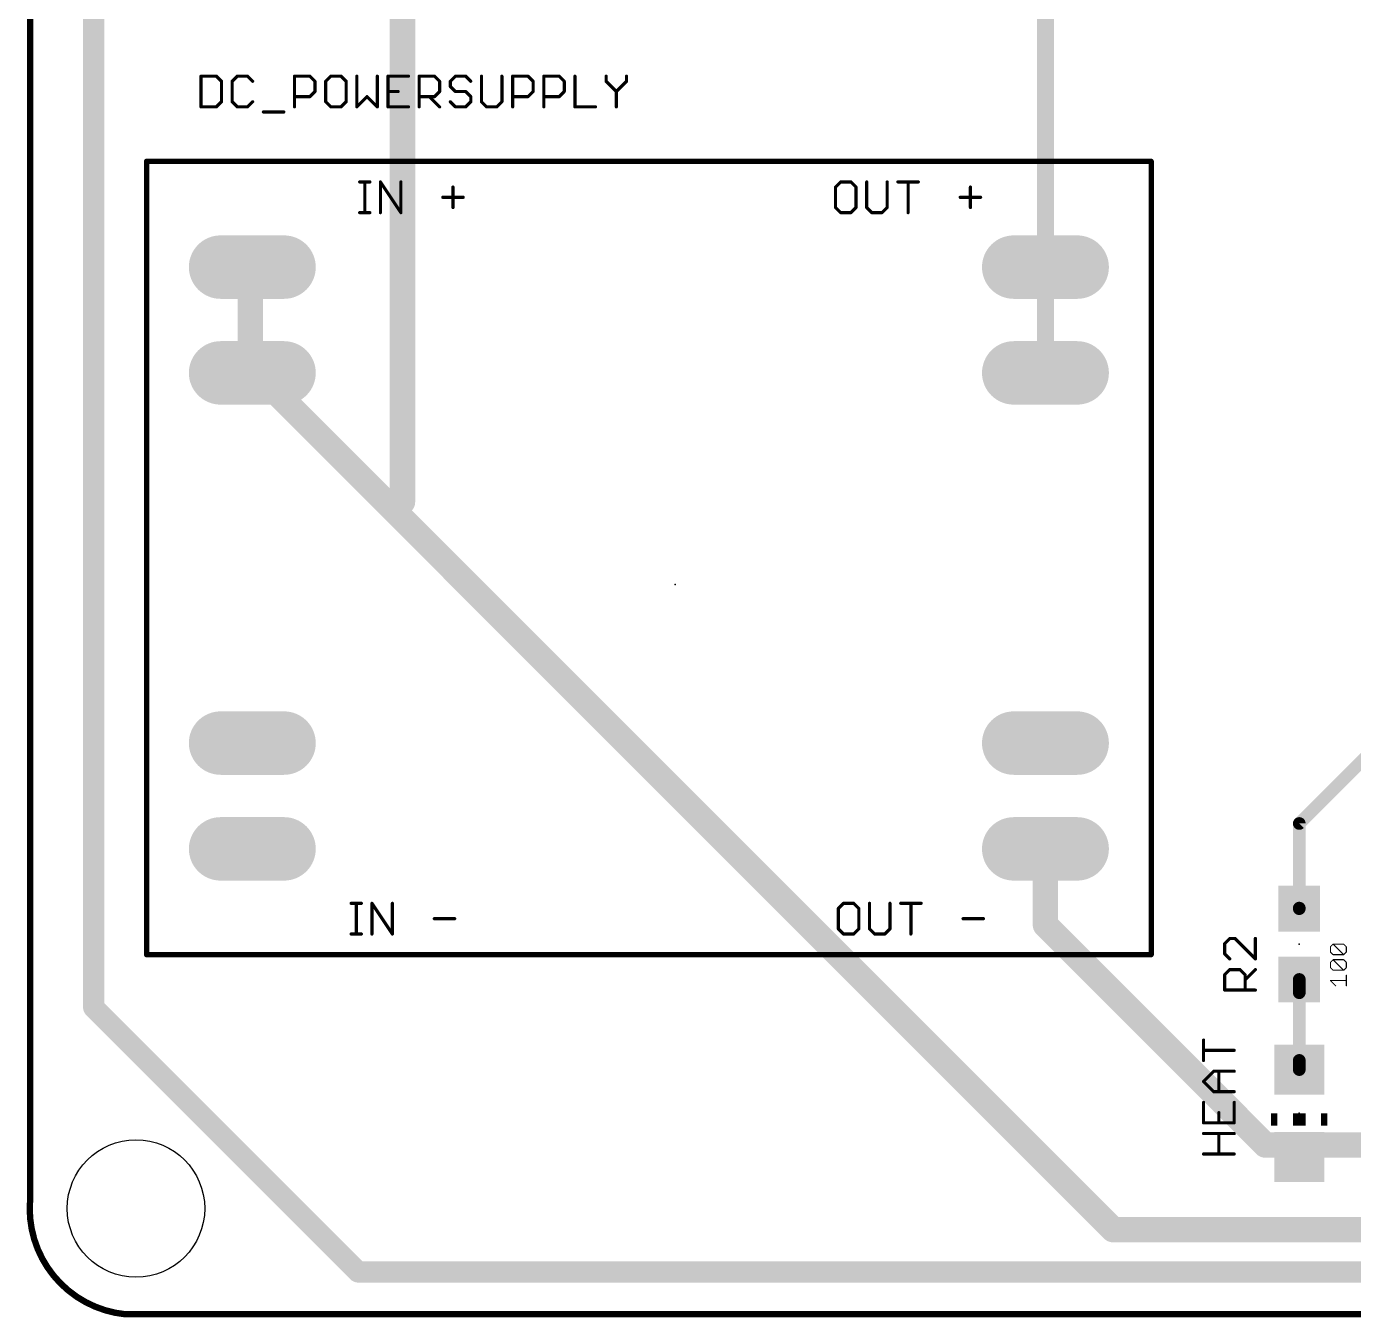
# Model space of a CAD drawing. Extents: x -0.1 to 89, y -0.1 to 64.8.
# Drawn here: x -0.09 to 31.78, y -0.08 to 30.92 of the extents above; entities that cross this region are included whole.
import ezdxf

# ---------------------------------------------------------------- set-up
doc = ezdxf.new("R2010")
doc.units = 0
for name, color, linetype in [('1', 22, 'CONTINUOUS'), ('16', 175, 'CONTINUOUS'), ('17', 82, 'CONTINUOUS'), ('20', 7, 'CONTINUOUS'), ('21', 253, 'CONTINUOUS'), ('23', 7, 'CONTINUOUS'), ('25', 253, 'CONTINUOUS'), ('27', 253, 'CONTINUOUS')]:
    doc.layers.add(name, color=color, linetype=linetype)

# ---------------------------------------------------------------- blocks, each defined once
blk = doc.blocks.new('LONGP100')
at = {"const_width": 1}
blk.add_lwpolyline([(-0.5, 0), (0.5, 0)], dxfattribs=at)
at = {"const_width": 0.5}
for points in [[(-0.5, 0.25, 1), (-0.5, -0.25)], [(0.5, -0.25, 1), (0.5, 0.25)]]:
    blk.add_lwpolyline(points, format="xyb", dxfattribs=at)
blk = doc.blocks.new('RECT')
blk.add_solid([(-0.5, -0.5), (0.5, -0.5), (-0.5, 0.5), (0.5, 0.5)])

msp = doc.modelspace()

# ---------------------------------------------------------------- linework, layer by layer
at = {"layer": '1'}
for points, const_width in [([(24.384, 44.704), (24.384, 25.1968)], 0.4064), ([(8.9408, 19.5072), (8.9408, 33.3248)], 0.6096), ([(5.2832, 24.7904), (5.334, 25.146)], 0.6096), ([(24.384, 25.1968), (24.384, 25.146)], 0.4064), ([(24.384, 24.7904), (24.384, 25.146)], 0.4064), ([(5.2832, 24.7904), (5.2832, 22.7584)], 0.6096), ([(24.384, 24.7904), (24.384, 22.7584)], 0.4064), ([(43.0784, 24.384), (30.48, 11.7856)], 0.3048), ([(5.2832, 22.7584), (5.334, 22.606)], 0.6096), ([(24.384, 22.7584), (24.384, 22.606)], 0.4064), ([(5.6896, 22.352), (5.334, 22.606)], 0.6096), ([(5.6896, 22.352), (8.7376, 19.304)], 0.6096), ([(8.9408, 19.5072), (8.7376, 19.304)], 0.6096), ([(8.7376, 19.304), (26.0096, 2.032)], 0.6096), ([(30.48, 11.7856), (30.48, 9.7536)], 0.3048), ([(24.384, 10.9728), (24.384, 11.176)], 0.6096), ([(24.384, 10.9728), (24.384, 9.3472)], 0.6096), ([(30.48, 9.7536), (30.48, 9.74)], 0.3048), ([(24.384, 9.3472), (29.6672, 4.064)], 0.6096), ([(30.48, 7.7216), (30.48, 8.04)], 0.3048), ([(30.48, 6.096), (30.48, 7.7216)], 0.3048), ([(30.48, 6.096), (30.48, 5.876)], 0.3048), ([(29.6672, 4.064), (30.48, 4.064)], 0.6096), ([(34.1376, 4.064), (30.48, 4.064)], 0.6096), ([(30.48, 4.064), (30.48, 3.776)], 0.6096), ([(30.48, 4.064), (30.48, 3.776)], 0.6096), ([(26.0096, 2.032), (63.8048, 2.032)], 0.6096)]:
    msp.add_lwpolyline(points, dxfattribs=dict(at, const_width=const_width))
for points, const_width in [([(5.4849, 25.1244, 1), (5.1831, 25.1676)], 0.3048), ([(24.4856, 25.1968, 1), (24.2824, 25.1968)], 0.2032), ([(24.4856, 25.146, 1), (24.2824, 25.146)], 0.2032), ([(24.2824, 25.1968, 1), (24.4856, 25.1968)], 0.2032), ([(24.2824, 25.146, 1), (24.4856, 25.146)], 0.2032), ([(5.4356, 24.7904, 1), (5.1308, 24.7904)], 0.3048), ([(5.1323, 24.812, 1), (5.4341, 24.7688)], 0.3048), ([(24.4856, 24.7904, 1), (24.2824, 24.7904)], 0.2032), ([(24.2824, 24.7904, 1), (24.4856, 24.7904)], 0.2032), ([(5.4278, 22.8066, 1), (5.1386, 22.7102)], 0.3048), ([(24.4856, 22.7584, 1), (24.2824, 22.7584)], 0.2032), ([(5.1308, 22.7584, 1), (5.4356, 22.7584)], 0.3048), ([(5.4226, 22.73, 1), (5.2454, 22.482)], 0.3048), ([(5.1894, 22.5578, 1), (5.4786, 22.6542)], 0.3048), ([(5.7974, 22.4598, 1), (5.5818, 22.2442)], 0.3048), ([(5.601, 22.228, 1), (5.7782, 22.476)], 0.3048), ([(24.2824, 22.7584, 1), (24.4856, 22.7584)], 0.2032), ([(24.2824, 22.606, 1), (24.4856, 22.606)], 0.2032), ([(9.0486, 19.3994, 1), (8.833, 19.615)], 0.3048), ([(8.8454, 19.4118, 1), (8.6298, 19.1962)], 0.3048), ([(8.6298, 19.4118, 1), (8.8454, 19.1962)], 0.3048), ([(8.6298, 19.1962, 1), (8.8454, 19.4118)], 0.3048), ([(8.7884, 19.5072, 1), (9.0932, 19.5072)], 0.3048), ([(30.5562, 11.7856, 1), (30.4038, 11.7856)], 0.1524), ([(30.4261, 11.8395, 1), (30.5339, 11.7317)], 0.1524), ([(24.5364, 11.176, 1), (24.2316, 11.176)], 0.3048), ([(24.5364, 10.9728, 1), (24.2316, 10.9728)], 0.3048), ([(24.2316, 10.9728, 1), (24.5364, 10.9728)], 0.3048), ([(30.5562, 9.7536, 1), (30.4038, 9.7536)], 0.1524), ([(24.4918, 9.455, 1), (24.2762, 9.2394)], 0.3048), ([(30.4038, 9.7536, 1), (30.5562, 9.7536)], 0.1524), ([(30.4038, 9.74, 1), (30.5562, 9.74)], 0.1524), ([(24.2316, 9.3472, 1), (24.5364, 9.3472)], 0.3048), ([(30.5562, 8.04, 1), (30.4038, 8.04)], 0.1524), ([(30.5562, 7.7216, 1), (30.4038, 7.7216)], 0.1524), ([(30.4038, 7.7216, 1), (30.5562, 7.7216)], 0.1524), ([(30.5562, 6.096, 1), (30.4038, 6.096)], 0.1524), ([(30.4038, 6.096, 1), (30.5562, 6.096)], 0.1524), ([(30.4038, 5.876, 1), (30.5562, 5.876)], 0.1524), ([(29.6672, 4.2164, 1), (29.6672, 3.9116)], 0.3048), ([(29.5594, 3.9562, 1), (29.775, 4.1718)], 0.3048), ([(30.48, 4.2164, 1), (30.48, 3.9116)], 0.3048), ([(30.6324, 4.064, 1), (30.3276, 4.064)], 0.3048), ([(30.6324, 4.064, 1), (30.3276, 4.064)], 0.3048), ([(30.48, 3.9116, 1), (30.48, 4.2164)], 0.3048), ([(30.3276, 3.776, 1), (30.6324, 3.776)], 0.3048), ([(30.3276, 3.776, 1), (30.6324, 3.776)], 0.3048), ([(26.0096, 2.1844, 1), (26.0096, 1.8796)], 0.3048), ([(25.9018, 1.9242, 1), (26.1174, 2.1398)], 0.3048)]:
    msp.add_lwpolyline(points, format="xyb", dxfattribs=dict(at, const_width=const_width))
at = {"layer": '16', "const_width": 0.508}
for points in [[(1.524, 7.366), (1.524, 57.912)], [(7.874, 1.016), (1.524, 7.366)], [(80.772, 1.016), (7.874, 1.016)]]:
    msp.add_lwpolyline(points, dxfattribs=at)
at = {"layer": '16', "const_width": 0.254}
for points in [[(1.6138, 7.4558, 1), (1.4342, 7.2762)], [(1.397, 7.366, 1), (1.651, 7.366)], [(7.874, 1.143, 1), (7.874, 0.889)], [(7.7842, 0.9262, 1), (7.9638, 1.1058)]]:
    msp.add_lwpolyline(points, format="xyb", dxfattribs=at)
at = {"layer": '20', "const_width": 0.1524}
for points in [[(0, 2.794), (0, 62.484)], [(86.106, 0), (2.286, 0)]]:
    msp.add_lwpolyline(points, dxfattribs=at)
at = {"layer": '20'}
for points, const_width in [([(0, 2.794, 0.4142), (2.286, 0)], 0.1524), ([(0.0379, 2.7902, 1), (-0.0379, 2.7978)], 0.0762), ([(-0.0381, 2.794, 1), (0.0381, 2.794)], 0.0762), ([(2.286, 0.0381, 1), (2.286, -0.0381)], 0.0762), ([(2.2822, -0.0379, 1), (2.2898, 0.0379)], 0.0762)]:
    msp.add_lwpolyline(points, format="xyb", dxfattribs=dict(at, const_width=const_width))
msp.add_circle((2.54, 2.54), 1.651, dxfattribs=at)
at = {"layer": '21'}
for points, const_width in [([(2.8258, 27.686, 1), (2.7622, 27.686)], 0.0635), ([(2.794, 27.7177, 1), (2.794, 27.6543)], 0.0635), ([(26.9558, 27.686, 1), (26.8923, 27.686)], 0.0635), ([(26.924, 27.6543, 1), (26.924, 27.7177)], 0.0635), ([(7.9121, 27.2104, 1), (7.9121, 27.1723)], 0.0381), ([(8.054, 27.1913, 1), (8.0159, 27.1913)], 0.0381), ([(8.1578, 27.1723, 1), (8.1578, 27.2104)], 0.0381), ([(8.4301, 27.1913, 1), (8.392, 27.1913)], 0.0381), ([(8.4269, 27.2019, 1), (8.3952, 27.1808)], 0.0381), ([(8.9216, 27.1913, 1), (8.8835, 27.1913)], 0.0381), ([(10.1727, 27.0685, 1), (10.1346, 27.0685)], 0.0381), ([(19.3286, 27.0819, 1), (19.3556, 27.055)], 0.0381), ([(19.3612, 27.0685, 1), (19.3231, 27.0685)], 0.0381), ([(19.465, 27.2104, 1), (19.465, 27.1723)], 0.0381), ([(19.4784, 27.1779, 1), (19.4515, 27.2048)], 0.0381), ([(19.7242, 27.2048, 1), (19.6972, 27.1779)], 0.0381), ([(19.7107, 27.1723, 1), (19.7107, 27.2104)], 0.0381), ([(19.8526, 27.0685, 1), (19.8145, 27.0685)], 0.0381), ([(19.8201, 27.055, 1), (19.8471, 27.0819)], 0.0381), ([(20.1096, 27.1913, 1), (20.0715, 27.1913)], 0.0381), ([(20.6011, 27.1913, 1), (20.563, 27.1913)], 0.0381), ([(20.8389, 27.2104, 1), (20.8389, 27.1723)], 0.0381), ([(21.1037, 27.1913, 1), (21.0656, 27.1913)], 0.0381), ([(21.3304, 27.1723, 1), (21.3304, 27.2104)], 0.0381), ([(22.6006, 27.0685, 1), (22.5625, 27.0685)], 0.0381), ([(9.9079, 26.8418, 1), (9.9079, 26.8037)], 0.0381), ([(10.3994, 26.8037, 1), (10.3994, 26.8418)], 0.0381), ([(22.3358, 26.8418, 1), (22.3358, 26.8037)], 0.0381), ([(22.8272, 26.8037, 1), (22.8272, 26.8418)], 0.0381), ([(7.9121, 26.4732, 1), (7.9121, 26.4351)], 0.0381), ([(8.0159, 26.4541, 1), (8.054, 26.4541)], 0.0381), ([(8.1578, 26.4351, 1), (8.1578, 26.4732)], 0.0381), ([(8.392, 26.4541, 1), (8.4301, 26.4541)], 0.0381), ([(8.8835, 26.4541, 1), (8.9216, 26.4541)], 0.0381), ([(8.8867, 26.4435, 1), (8.9184, 26.4647)], 0.0381), ([(10.1346, 26.577, 1), (10.1727, 26.577)], 0.0381), ([(19.3556, 26.5904, 1), (19.3286, 26.5635)], 0.0381), ([(19.3231, 26.577, 1), (19.3612, 26.577)], 0.0381), ([(19.465, 26.4732, 1), (19.465, 26.4351)], 0.0381), ([(19.4515, 26.4406, 1), (19.4784, 26.4676)], 0.0381), ([(19.6972, 26.4676, 1), (19.7242, 26.4406)], 0.0381), ([(19.7107, 26.4351, 1), (19.7107, 26.4732)], 0.0381), ([(19.8145, 26.577, 1), (19.8526, 26.577)], 0.0381), ([(19.8471, 26.5635, 1), (19.8201, 26.5904)], 0.0381), ([(20.104, 26.5904, 1), (20.077, 26.5635)], 0.0381), ([(20.0715, 26.577, 1), (20.1096, 26.577)], 0.0381), ([(20.2134, 26.4732, 1), (20.2134, 26.4351)], 0.0381), ([(20.1999, 26.4406, 1), (20.2269, 26.4676)], 0.0381), ([(20.4457, 26.4676, 1), (20.4726, 26.4406)], 0.0381), ([(20.4591, 26.4351, 1), (20.4591, 26.4732)], 0.0381), ([(20.563, 26.577, 1), (20.6011, 26.577)], 0.0381), ([(20.5955, 26.5635, 1), (20.5685, 26.5904)], 0.0381), ([(21.0656, 26.4541, 1), (21.1037, 26.4541)], 0.0381), ([(22.5625, 26.577, 1), (22.6006, 26.577)], 0.0381), ([(7.7079, 9.8876, 1), (7.7079, 9.8495)], 0.0381), ([(7.8498, 9.8685, 1), (7.8117, 9.8685)], 0.0381), ([(7.9537, 9.8495, 1), (7.9537, 9.8876)], 0.0381), ([(8.2259, 9.8685, 1), (8.1878, 9.8685)], 0.0381), ([(8.2227, 9.8791, 1), (8.191, 9.858)], 0.0381), ([(8.7174, 9.8685, 1), (8.6793, 9.8685)], 0.0381), ([(19.5329, 9.8876, 1), (19.5329, 9.8495)], 0.0381), ([(19.5464, 9.8551, 1), (19.5194, 9.882)], 0.0381), ([(19.7921, 9.882, 1), (19.7652, 9.8551)], 0.0381), ([(19.7786, 9.8495, 1), (19.7786, 9.8876)], 0.0381), ([(20.1775, 9.8685, 1), (20.1394, 9.8685)], 0.0381), ([(20.669, 9.8685, 1), (20.6309, 9.8685)], 0.0381), ([(20.9069, 9.8876, 1), (20.9069, 9.8495)], 0.0381), ([(21.1716, 9.8685, 1), (21.1335, 9.8685)], 0.0381), ([(21.3983, 9.8495, 1), (21.3983, 9.8876)], 0.0381), ([(19.4291, 9.7457, 1), (19.391, 9.7457)], 0.0381), ([(19.3966, 9.7591, 1), (19.4235, 9.7322)], 0.0381), ([(19.9206, 9.7457, 1), (19.8825, 9.7457)], 0.0381), ([(19.888, 9.7322, 1), (19.915, 9.7591)], 0.0381), ([(9.7037, 9.519, 1), (9.7037, 9.4809)], 0.0381), ([(10.1952, 9.4809, 1), (10.1952, 9.519)], 0.0381), ([(19.391, 9.2542, 1), (19.4291, 9.2542)], 0.0381), ([(19.4235, 9.2676, 1), (19.3966, 9.2407)], 0.0381), ([(19.8825, 9.2542, 1), (19.9206, 9.2542)], 0.0381), ([(19.915, 9.2407, 1), (19.888, 9.2676)], 0.0381), ([(20.1394, 9.2542, 1), (20.1775, 9.2542)], 0.0381), ([(20.1719, 9.2676, 1), (20.145, 9.2407)], 0.0381), ([(20.6309, 9.2542, 1), (20.669, 9.2542)], 0.0381), ([(20.6634, 9.2407, 1), (20.6365, 9.2676)], 0.0381), ([(22.4037, 9.519, 1), (22.4037, 9.4809)], 0.0381), ([(22.8952, 9.4809, 1), (22.8952, 9.519)], 0.0381), ([(7.7079, 9.1504, 1), (7.7079, 9.1123)], 0.0381), ([(7.8117, 9.1313, 1), (7.8498, 9.1313)], 0.0381), ([(7.9537, 9.1123, 1), (7.9537, 9.1504)], 0.0381), ([(8.1878, 9.1313, 1), (8.2259, 9.1313)], 0.0381), ([(8.6793, 9.1313, 1), (8.7174, 9.1313)], 0.0381), ([(8.6825, 9.1207, 1), (8.7142, 9.1419)], 0.0381), ([(19.5329, 9.1504, 1), (19.5329, 9.1123)], 0.0381), ([(19.5194, 9.1178, 1), (19.5464, 9.1448)], 0.0381), ([(19.7652, 9.1448, 1), (19.7921, 9.1178)], 0.0381), ([(19.7786, 9.1123, 1), (19.7786, 9.1504)], 0.0381), ([(20.2813, 9.1504, 1), (20.2813, 9.1123)], 0.0381), ([(20.2678, 9.1178, 1), (20.2948, 9.1448)], 0.0381), ([(20.5136, 9.1448, 1), (20.5405, 9.1178)], 0.0381), ([(20.5271, 9.1123, 1), (20.5271, 9.1504)], 0.0381), ([(21.1335, 9.1313, 1), (21.1716, 9.1313)], 0.0381), ([(2.7622, 8.636, 1), (2.8258, 8.636)], 0.0635), ([(2.794, 8.6678, 1), (2.794, 8.6043)], 0.0635), ([(26.8923, 8.636, 1), (26.9558, 8.636)], 0.0635), ([(26.924, 8.6043, 1), (26.924, 8.6678)], 0.0635)]:
    msp.add_lwpolyline(points, format="xyb", dxfattribs=dict(at, const_width=const_width))
for points, const_width in [([(2.794, 27.686), (26.924, 27.686)], 0.127), ([(2.794, 8.636), (2.794, 27.686)], 0.127), ([(26.924, 27.686), (26.924, 8.636)], 0.127), ([(7.9121, 27.1913), (8.1578, 27.1913)], 0.0762), ([(8.035, 26.4541), (8.035, 27.1913)], 0.0762), ([(8.411, 26.4541), (8.411, 27.1913)], 0.0762), ([(8.411, 27.1913), (8.9025, 26.4541)], 0.0762), ([(8.9025, 26.4541), (8.9025, 27.1913)], 0.0762), ([(10.1536, 27.0685), (10.1536, 26.577)], 0.0762), ([(19.465, 27.1913), (19.3421, 27.0685)], 0.0762), ([(19.3421, 27.0685), (19.3421, 26.577)], 0.0762), ([(19.7107, 27.1913), (19.465, 27.1913)], 0.0762), ([(19.8336, 27.0685), (19.7107, 27.1913)], 0.0762), ([(19.8336, 26.577), (19.8336, 27.0685)], 0.0762), ([(20.0905, 27.1913), (20.0905, 26.577)], 0.0762), ([(20.582, 26.577), (20.582, 27.1913)], 0.0762), ([(20.8389, 27.1913), (21.3304, 27.1913)], 0.0762), ([(21.0847, 26.4541), (21.0847, 27.1913)], 0.0762), ([(22.5815, 27.0685), (22.5815, 26.577)], 0.0762), ([(9.9079, 26.8227), (10.3994, 26.8227)], 0.0762), ([(22.3358, 26.8227), (22.8272, 26.8227)], 0.0762), ([(7.9121, 26.4541), (8.1578, 26.4541)], 0.0762), ([(19.3421, 26.577), (19.465, 26.4541)], 0.0762), ([(19.465, 26.4541), (19.7107, 26.4541)], 0.0762), ([(19.7107, 26.4541), (19.8336, 26.577)], 0.0762), ([(20.0905, 26.577), (20.2134, 26.4541)], 0.0762), ([(20.2134, 26.4541), (20.4591, 26.4541)], 0.0762), ([(20.4591, 26.4541), (20.582, 26.577)], 0.0762), ([(7.7079, 9.8685), (7.9537, 9.8685)], 0.0762), ([(7.8308, 9.1313), (7.8308, 9.8685)], 0.0762), ([(8.2069, 9.1313), (8.2069, 9.8685)], 0.0762), ([(8.2069, 9.8685), (8.6983, 9.1313)], 0.0762), ([(8.6983, 9.1313), (8.6983, 9.8685)], 0.0762), ([(19.5329, 9.8685), (19.41, 9.7457)], 0.0762), ([(19.7786, 9.8685), (19.5329, 9.8685)], 0.0762), ([(19.9015, 9.7457), (19.7786, 9.8685)], 0.0762), ([(20.1584, 9.8685), (20.1584, 9.2542)], 0.0762), ([(20.6499, 9.2542), (20.6499, 9.8685)], 0.0762), ([(20.9069, 9.8685), (21.3983, 9.8685)], 0.0762), ([(21.1526, 9.1313), (21.1526, 9.8685)], 0.0762), ([(19.41, 9.7457), (19.41, 9.2542)], 0.0762), ([(19.9015, 9.2542), (19.9015, 9.7457)], 0.0762), ([(9.7037, 9.4999), (10.1952, 9.4999)], 0.0762), ([(19.41, 9.2542), (19.5329, 9.1313)], 0.0762), ([(19.7786, 9.1313), (19.9015, 9.2542)], 0.0762), ([(20.1584, 9.2542), (20.2813, 9.1313)], 0.0762), ([(20.5271, 9.1313), (20.6499, 9.2542)], 0.0762), ([(22.4037, 9.4999), (22.8952, 9.4999)], 0.0762), ([(7.7079, 9.1313), (7.9537, 9.1313)], 0.0762), ([(19.5329, 9.1313), (19.7786, 9.1313)], 0.0762), ([(20.2813, 9.1313), (20.5271, 9.1313)], 0.0762), ([(26.924, 8.636), (2.794, 8.636)], 0.127)]:
    msp.add_lwpolyline(points, dxfattribs=dict(at, const_width=const_width))
at = {"layer": '23'}
for p in [(15.494, 17.526), (30.48, 8.89), (30.48, 4.826)]:
    msp.add_point(p, dxfattribs=at)
at = {"layer": '25', "const_width": 0.0762}
for points in [[(4.1021, 29.7313), (4.1021, 28.9941)], [(4.4707, 29.7313), (4.1021, 29.7313)], [(4.5936, 29.6085), (4.4707, 29.7313)], [(4.5936, 29.117), (4.5936, 29.6085)], [(4.9734, 29.7313), (4.8505, 29.6085)], [(4.8505, 29.6085), (4.8505, 29.117)], [(5.2191, 29.7313), (4.9734, 29.7313)], [(5.342, 29.6085), (5.2191, 29.7313)], [(6.3473, 28.9941), (6.3473, 29.7313)], [(6.3473, 29.7313), (6.716, 29.7313)], [(6.716, 29.7313), (6.8388, 29.6085)], [(6.8388, 29.6085), (6.8388, 29.3627)], [(7.2186, 29.7313), (7.0958, 29.6085)], [(7.0958, 29.6085), (7.0958, 29.117)], [(7.4644, 29.7313), (7.2186, 29.7313)], [(7.5872, 29.6085), (7.4644, 29.7313)], [(7.5872, 29.117), (7.5872, 29.6085)], [(7.8442, 29.7313), (7.8442, 28.9941)], [(8.3357, 28.9941), (8.3357, 29.7313)], [(9.0841, 29.7313), (8.5926, 29.7313)], [(8.5926, 29.7313), (8.5926, 28.9941)], [(9.341, 28.9941), (9.341, 29.7313)], [(9.341, 29.7313), (9.7096, 29.7313)], [(9.7096, 29.7313), (9.8325, 29.6085)], [(9.8325, 29.6085), (9.8325, 29.3627)], [(10.2123, 29.7313), (10.0894, 29.6085)], [(10.0894, 29.6085), (10.0894, 29.4856)], [(10.458, 29.7313), (10.2123, 29.7313)], [(10.5809, 29.6085), (10.458, 29.7313)], [(10.8378, 29.7313), (10.8378, 29.117)], [(11.3293, 29.117), (11.3293, 29.7313)], [(11.5863, 28.9941), (11.5863, 29.7313)], [(11.5863, 29.7313), (11.9549, 29.7313)], [(11.9549, 29.7313), (12.0777, 29.6085)], [(12.0777, 29.6085), (12.0777, 29.3627)], [(12.3347, 28.9941), (12.3347, 29.7313)], [(12.3347, 29.7313), (12.7033, 29.7313)], [(12.7033, 29.7313), (12.8262, 29.6085)], [(12.8262, 29.6085), (12.8262, 29.3627)], [(13.0831, 29.7313), (13.0831, 28.9941)], [(13.8315, 29.7313), (13.8315, 29.6085)], [(13.8315, 29.6085), (14.0772, 29.3627)], [(14.0772, 29.3627), (14.323, 29.6085)], [(14.323, 29.6085), (14.323, 29.7313)], [(6.8388, 29.3627), (6.716, 29.2398)], [(8.5926, 29.3627), (8.8383, 29.3627)], [(9.8325, 29.3627), (9.7096, 29.2398)], [(10.0894, 29.4856), (10.2123, 29.3627)], [(10.2123, 29.3627), (10.458, 29.3627)], [(10.458, 29.3627), (10.5809, 29.2398)], [(12.0777, 29.3627), (11.9549, 29.2398)], [(12.8262, 29.3627), (12.7033, 29.2398)], [(14.0772, 29.3627), (14.0772, 28.9941)], [(4.1021, 28.9941), (4.4707, 28.9941)], [(4.4707, 28.9941), (4.5936, 29.117)], [(4.8505, 29.117), (4.9734, 28.9941)], [(4.9734, 28.9941), (5.2191, 28.9941)], [(5.2191, 28.9941), (5.342, 29.117)], [(6.716, 29.2398), (6.3473, 29.2398)], [(7.0958, 29.117), (7.2186, 28.9941)], [(7.2186, 28.9941), (7.4644, 28.9941)], [(7.4644, 28.9941), (7.5872, 29.117)], [(7.8442, 28.9941), (8.0899, 29.2398)], [(8.0899, 29.2398), (8.3357, 28.9941)], [(8.5926, 28.9941), (9.0841, 28.9941)], [(9.7096, 29.2398), (9.341, 29.2398)], [(9.5868, 29.2398), (9.8325, 28.9941)], [(10.2123, 28.9941), (10.0894, 29.117)], [(10.458, 28.9941), (10.2123, 28.9941)], [(10.5809, 29.117), (10.458, 28.9941)], [(10.5809, 29.2398), (10.5809, 29.117)], [(10.8378, 29.117), (10.9607, 28.9941)], [(10.9607, 28.9941), (11.2065, 28.9941)], [(11.2065, 28.9941), (11.3293, 29.117)], [(11.9549, 29.2398), (11.5863, 29.2398)], [(12.7033, 29.2398), (12.3347, 29.2398)], [(13.0831, 28.9941), (13.5746, 28.9941)], [(5.5989, 28.8712), (6.0904, 28.8712)], [(28.8115, 9.025), (28.6887, 8.9021)], [(28.6887, 8.9021), (28.6887, 8.6564)], [(28.9344, 9.025), (28.8115, 9.025)], [(29.4259, 8.5335), (28.9344, 9.025)], [(29.4259, 9.025), (29.4259, 8.5335)], [(28.6887, 8.6564), (28.8115, 8.5335)], [(28.6887, 8.1537), (28.8115, 8.2766)], [(28.8115, 8.2766), (29.0573, 8.2766)], [(29.0573, 8.2766), (29.1802, 8.1537)], [(29.1802, 8.0308), (29.4259, 8.2766)], [(28.6887, 7.7851), (28.6887, 8.1537)], [(29.1802, 8.1537), (29.1802, 7.7851)], [(29.4259, 7.7851), (28.6887, 7.7851)], [(28.1807, 6.0933), (28.1807, 6.5848)], [(28.9179, 6.3391), (28.1807, 6.3391)], [(28.1807, 5.5907), (28.4264, 5.8364)], [(28.4264, 5.8364), (28.9179, 5.8364)], [(28.5493, 5.3449), (28.5493, 5.8364)], [(28.4264, 5.3449), (28.1807, 5.5907)], [(28.1807, 5.088), (28.1807, 4.5965)], [(28.9179, 5.3449), (28.4264, 5.3449)], [(28.9179, 4.5965), (28.9179, 5.088)], [(28.5493, 4.5965), (28.5493, 4.8423)], [(28.1807, 4.5965), (28.9179, 4.5965)], [(28.1807, 4.3396), (28.9179, 4.3396)], [(28.5493, 3.8481), (28.5493, 4.3396)], [(28.9179, 3.8481), (28.1807, 3.8481)]]:
    msp.add_lwpolyline(points, dxfattribs=at)
at = {"layer": '25', "const_width": 0.0381}
for points in [[(4.1212, 29.7313, 1), (4.0831, 29.7313)], [(4.1021, 29.7504, 1), (4.1021, 29.7123)], [(4.4842, 29.7448, 1), (4.4572, 29.7179)], [(4.4707, 29.7123, 1), (4.4707, 29.7504)], [(4.6126, 29.6085, 1), (4.5745, 29.6085)], [(4.5801, 29.595, 1), (4.6071, 29.6219)], [(4.837, 29.6219, 1), (4.864, 29.595)], [(4.8696, 29.6085, 1), (4.8315, 29.6085)], [(4.9734, 29.7504, 1), (4.9734, 29.7123)], [(4.9869, 29.7179, 1), (4.9599, 29.7448)], [(5.2326, 29.7448, 1), (5.2057, 29.7179)], [(5.2191, 29.7123, 1), (5.2191, 29.7504)], [(5.3285, 29.595, 1), (5.3555, 29.6219)], [(6.3664, 29.7313, 1), (6.3283, 29.7313)], [(6.3473, 29.7504, 1), (6.3473, 29.7123)], [(6.7294, 29.7448, 1), (6.7025, 29.7179)], [(6.716, 29.7123, 1), (6.716, 29.7504)], [(6.8579, 29.6085, 1), (6.8198, 29.6085)], [(6.8254, 29.595, 1), (6.8523, 29.6219)], [(7.1148, 29.6085, 1), (7.0767, 29.6085)], [(7.0823, 29.6219, 1), (7.1092, 29.595)], [(7.2186, 29.7504, 1), (7.2186, 29.7123)], [(7.2321, 29.7179, 1), (7.2052, 29.7448)], [(7.4778, 29.7448, 1), (7.4509, 29.7179)], [(7.4644, 29.7123, 1), (7.4644, 29.7504)], [(7.6063, 29.6085, 1), (7.5682, 29.6085)], [(7.5738, 29.595, 1), (7.6007, 29.6219)], [(7.8632, 29.7313, 1), (7.8251, 29.7313)], [(8.3547, 29.7313, 1), (8.3166, 29.7313)], [(8.6116, 29.7313, 1), (8.5735, 29.7313)], [(8.5926, 29.7504, 1), (8.5926, 29.7123)], [(9.0841, 29.7123, 1), (9.0841, 29.7504)], [(9.3601, 29.7313, 1), (9.322, 29.7313)], [(9.341, 29.7504, 1), (9.341, 29.7123)], [(9.7231, 29.7448, 1), (9.6962, 29.7179)], [(9.7096, 29.7123, 1), (9.7096, 29.7504)], [(9.8515, 29.6085, 1), (9.8134, 29.6085)], [(9.819, 29.595, 1), (9.846, 29.6219)], [(10.1085, 29.6085, 1), (10.0704, 29.6085)], [(10.076, 29.6219, 1), (10.1029, 29.595)], [(10.2123, 29.7504, 1), (10.2123, 29.7123)], [(10.2258, 29.7179, 1), (10.1988, 29.7448)], [(10.4715, 29.7448, 1), (10.4446, 29.7179)], [(10.458, 29.7123, 1), (10.458, 29.7504)], [(10.5674, 29.595, 1), (10.5944, 29.6219)], [(10.8569, 29.7313, 1), (10.8188, 29.7313)], [(11.3484, 29.7313, 1), (11.3103, 29.7313)], [(11.6053, 29.7313, 1), (11.5672, 29.7313)], [(11.5863, 29.7504, 1), (11.5863, 29.7123)], [(11.9683, 29.7448, 1), (11.9414, 29.7179)], [(11.9549, 29.7123, 1), (11.9549, 29.7504)], [(12.0968, 29.6085, 1), (12.0587, 29.6085)], [(12.0643, 29.595, 1), (12.0912, 29.6219)], [(12.3537, 29.7313, 1), (12.3156, 29.7313)], [(12.3347, 29.7504, 1), (12.3347, 29.7123)], [(12.7168, 29.7448, 1), (12.6898, 29.7179)], [(12.7033, 29.7123, 1), (12.7033, 29.7504)], [(12.8452, 29.6085, 1), (12.8071, 29.6085)], [(12.8127, 29.595, 1), (12.8396, 29.6219)], [(13.1021, 29.7313, 1), (13.064, 29.7313)], [(13.8506, 29.7313, 1), (13.8125, 29.7313)], [(13.845, 29.6219, 1), (13.818, 29.595)], [(14.342, 29.7313, 1), (14.3039, 29.7313)], [(14.3365, 29.595, 1), (14.3095, 29.6219)], [(6.8198, 29.3627, 1), (6.8579, 29.3627)], [(6.8523, 29.3492, 1), (6.8254, 29.3762)], [(8.5926, 29.3818, 1), (8.5926, 29.3437)], [(8.8383, 29.3437, 1), (8.8383, 29.3818)], [(9.8134, 29.3627, 1), (9.8515, 29.3627)], [(9.846, 29.3492, 1), (9.819, 29.3762)], [(10.1029, 29.4991, 1), (10.076, 29.4721)], [(10.0704, 29.4856, 1), (10.1085, 29.4856)], [(10.2123, 29.3818, 1), (10.2123, 29.3437)], [(10.1988, 29.3492, 1), (10.2258, 29.3762)], [(10.4715, 29.3762, 1), (10.4446, 29.3492)], [(10.458, 29.3437, 1), (10.458, 29.3818)], [(12.0587, 29.3627, 1), (12.0968, 29.3627)], [(12.0912, 29.3492, 1), (12.0643, 29.3762)], [(12.8071, 29.3627, 1), (12.8452, 29.3627)], [(12.8396, 29.3492, 1), (12.8127, 29.3762)], [(13.8125, 29.6085, 1), (13.8506, 29.6085)], [(14.0963, 29.3627, 1), (14.0582, 29.3627)], [(14.0638, 29.3762, 1), (14.0907, 29.3492)], [(14.0638, 29.3492, 1), (14.0907, 29.3762)], [(14.3039, 29.6085, 1), (14.342, 29.6085)], [(4.1021, 29.0132, 1), (4.1021, 28.9751)], [(4.0831, 28.9941, 1), (4.1212, 28.9941)], [(4.4572, 29.0076, 1), (4.4842, 28.9806)], [(4.4707, 28.9751, 1), (4.4707, 29.0132)], [(4.5745, 29.117, 1), (4.6126, 29.117)], [(4.6071, 29.1035, 1), (4.5801, 29.1304)], [(4.864, 29.1304, 1), (4.837, 29.1035)], [(4.8315, 29.117, 1), (4.8696, 29.117)], [(4.9734, 29.0132, 1), (4.9734, 28.9751)], [(4.9599, 28.9806, 1), (4.9869, 29.0076)], [(5.2057, 29.0076, 1), (5.2326, 28.9806)], [(5.2191, 28.9751, 1), (5.2191, 29.0132)], [(5.3555, 29.1035, 1), (5.3285, 29.1304)], [(6.3473, 29.2589, 1), (6.3473, 29.2208)], [(6.3283, 28.9941, 1), (6.3664, 28.9941)], [(6.7025, 29.2533, 1), (6.7294, 29.2264)], [(6.716, 29.2208, 1), (6.716, 29.2589)], [(7.0767, 29.117, 1), (7.1148, 29.117)], [(7.1092, 29.1304, 1), (7.0823, 29.1035)], [(7.2186, 29.0132, 1), (7.2186, 28.9751)], [(7.2052, 28.9806, 1), (7.2321, 29.0076)], [(7.4509, 29.0076, 1), (7.4778, 28.9806)], [(7.4644, 28.9751, 1), (7.4644, 29.0132)], [(7.5682, 29.117, 1), (7.6063, 29.117)], [(7.6007, 29.1035, 1), (7.5738, 29.1304)], [(7.8307, 29.0076, 1), (7.8576, 28.9806)], [(7.8251, 28.9941, 1), (7.8632, 28.9941)], [(8.1034, 29.2533, 1), (8.0764, 29.2264)], [(8.1034, 29.2264, 1), (8.0764, 29.2533)], [(8.3166, 28.9941, 1), (8.3547, 28.9941)], [(8.3222, 28.9806, 1), (8.3491, 29.0076)], [(8.5735, 28.9941, 1), (8.6116, 28.9941)], [(8.5926, 29.0132, 1), (8.5926, 28.9751)], [(9.0841, 28.9751, 1), (9.0841, 29.0132)], [(9.341, 29.2589, 1), (9.341, 29.2208)], [(9.322, 28.9941, 1), (9.3601, 28.9941)], [(9.6002, 29.2533, 1), (9.5733, 29.2264)], [(9.6962, 29.2533, 1), (9.7231, 29.2264)], [(9.7096, 29.2208, 1), (9.7096, 29.2589)], [(9.819, 28.9806, 1), (9.846, 29.0076)], [(10.1029, 29.1304, 1), (10.076, 29.1035)], [(10.2123, 29.0132, 1), (10.2123, 28.9751)], [(10.1988, 28.9806, 1), (10.2258, 29.0076)], [(10.4446, 29.0076, 1), (10.4715, 28.9806)], [(10.458, 28.9751, 1), (10.458, 29.0132)], [(10.6, 29.2398, 1), (10.5619, 29.2398)], [(10.5619, 29.117, 1), (10.6, 29.117)], [(10.5674, 29.2264, 1), (10.5944, 29.2533)], [(10.5944, 29.1035, 1), (10.5674, 29.1304)], [(10.8188, 29.117, 1), (10.8569, 29.117)], [(10.8513, 29.1304, 1), (10.8244, 29.1035)], [(10.9607, 29.0132, 1), (10.9607, 28.9751)], [(10.9472, 28.9806, 1), (10.9742, 29.0076)], [(11.193, 29.0076, 1), (11.2199, 28.9806)], [(11.2065, 28.9751, 1), (11.2065, 29.0132)], [(11.3103, 29.117, 1), (11.3484, 29.117)], [(11.3428, 29.1035, 1), (11.3159, 29.1304)], [(11.5672, 28.9941, 1), (11.6053, 28.9941)], [(11.5863, 29.2589, 1), (11.5863, 29.2208)], [(11.9414, 29.2533, 1), (11.9683, 29.2264)], [(11.9549, 29.2208, 1), (11.9549, 29.2589)], [(12.3156, 28.9941, 1), (12.3537, 28.9941)], [(12.3347, 29.2589, 1), (12.3347, 29.2208)], [(12.6898, 29.2533, 1), (12.7168, 29.2264)], [(12.7033, 29.2208, 1), (12.7033, 29.2589)], [(13.0831, 29.0132, 1), (13.0831, 28.9751)], [(13.064, 28.9941, 1), (13.1021, 28.9941)], [(13.5746, 28.9751, 1), (13.5746, 29.0132)], [(14.0582, 28.9941, 1), (14.0963, 28.9941)], [(5.5989, 28.8903, 1), (5.5989, 28.8522)], [(6.0904, 28.8522, 1), (6.0904, 28.8903)], [(28.7077, 8.9021, 1), (28.6696, 8.9021)], [(28.6752, 8.9156, 1), (28.7021, 8.8887)], [(28.8115, 9.0441, 1), (28.8115, 9.006)], [(28.825, 9.0115, 1), (28.7981, 9.0385)], [(28.9479, 9.0385, 1), (28.9209, 9.0115)], [(28.9344, 9.006, 1), (28.9344, 9.0441)], [(29.445, 9.025, 1), (29.4069, 9.025)], [(28.7021, 8.6699, 1), (28.6752, 8.6429)], [(28.6696, 8.6564, 1), (28.7077, 8.6564)], [(28.8115, 8.2956, 1), (28.8115, 8.2575)], [(28.7981, 8.52, 1), (28.825, 8.547)], [(28.825, 8.2631, 1), (28.7981, 8.2901)], [(29.0708, 8.2901, 1), (29.0438, 8.2631)], [(29.0573, 8.2575, 1), (29.0573, 8.2956)], [(29.4069, 8.5335, 1), (29.445, 8.5335)], [(29.4124, 8.52, 1), (29.4394, 8.547)], [(29.4394, 8.2631, 1), (29.4124, 8.2901)], [(28.7077, 8.1537, 1), (28.6696, 8.1537)], [(28.6752, 8.1672, 1), (28.7021, 8.1402)], [(29.1992, 8.1537, 1), (29.1611, 8.1537)], [(29.1667, 8.0443, 1), (29.1936, 8.0174)], [(29.1667, 8.1402, 1), (29.1936, 8.1672)], [(28.6696, 7.7851, 1), (28.7077, 7.7851)], [(28.6887, 7.8042, 1), (28.6887, 7.7661)], [(29.1611, 7.7851, 1), (29.1992, 7.7851)], [(29.4259, 7.7661, 1), (29.4259, 7.8042)], [(28.1997, 6.5848, 1), (28.1616, 6.5848)], [(28.1807, 6.3581, 1), (28.1807, 6.32)], [(28.9179, 6.32, 1), (28.9179, 6.3581)], [(28.1616, 6.0933, 1), (28.1997, 6.0933)], [(28.4264, 5.8555, 1), (28.4264, 5.8174)], [(28.4399, 5.8229, 1), (28.4129, 5.8499)], [(28.5683, 5.8364, 1), (28.5302, 5.8364)], [(28.9179, 5.8174, 1), (28.9179, 5.8555)], [(28.1941, 5.6041, 1), (28.1672, 5.5772)], [(28.1672, 5.6041, 1), (28.1941, 5.5772)], [(28.1997, 5.088, 1), (28.1616, 5.088)], [(28.4264, 5.364, 1), (28.4264, 5.3259)], [(28.4129, 5.3315, 1), (28.4399, 5.3584)], [(28.5302, 5.3449, 1), (28.5683, 5.3449)], [(28.937, 5.088, 1), (28.8989, 5.088)], [(28.9179, 5.3259, 1), (28.9179, 5.364)], [(28.5683, 4.8423, 1), (28.5302, 4.8423)], [(28.1616, 4.5965, 1), (28.1997, 4.5965)], [(28.1807, 4.6156, 1), (28.1807, 4.5775)], [(28.5302, 4.5965, 1), (28.5683, 4.5965)], [(28.8989, 4.5965, 1), (28.937, 4.5965)], [(28.9179, 4.5775, 1), (28.9179, 4.6156)], [(28.1807, 4.3586, 1), (28.1807, 4.3205)], [(28.5683, 4.3396, 1), (28.5302, 4.3396)], [(28.9179, 4.3205, 1), (28.9179, 4.3586)], [(28.1807, 3.8672, 1), (28.1807, 3.8291)], [(28.5302, 3.8481, 1), (28.5683, 3.8481)], [(28.9179, 3.8291, 1), (28.9179, 3.8672)]]:
    msp.add_lwpolyline(points, format="xyb", dxfattribs=at)
at = {"layer": '27', "const_width": 0.0127}
for points in [[(31.2353, 8.8258, 1), (31.2226, 8.8258)], [(31.2226, 8.6987, 1), (31.2353, 8.6987)], [(31.2245, 8.8303, 1), (31.2335, 8.8213)], [(31.2335, 8.7032, 1), (31.2245, 8.6942)], [(31.2925, 8.8957, 1), (31.2925, 8.883)], [(31.297, 8.8938, 1), (31.288, 8.8848)], [(31.2925, 8.6415, 1), (31.2925, 8.6288)], [(31.297, 8.8848, 1), (31.288, 8.8938)], [(31.288, 8.6306, 1), (31.297, 8.6396)], [(31.5512, 8.8938, 1), (31.5423, 8.8848)], [(31.5423, 8.6396, 1), (31.5512, 8.6306)], [(31.5423, 8.6306, 1), (31.5512, 8.6396)], [(31.5467, 8.883, 1), (31.5467, 8.8957)], [(31.5467, 8.6288, 1), (31.5467, 8.6415)], [(31.6167, 8.8258, 1), (31.604, 8.8258)], [(31.604, 8.6987, 1), (31.6167, 8.6987)], [(31.6058, 8.8213, 1), (31.6148, 8.8303)], [(31.6148, 8.6942, 1), (31.6058, 8.7032)], [(31.2353, 8.4516, 1), (31.2226, 8.4516)], [(31.2226, 8.3245, 1), (31.2353, 8.3245)], [(31.2245, 8.4561, 1), (31.2335, 8.4471)], [(31.2335, 8.3289, 1), (31.2245, 8.32)], [(31.2925, 8.5215, 1), (31.2925, 8.5088)], [(31.297, 8.5196, 1), (31.288, 8.5106)], [(31.297, 8.5106, 1), (31.288, 8.5196)], [(31.5512, 8.5196, 1), (31.5423, 8.5106)], [(31.5467, 8.5088, 1), (31.5467, 8.5215)], [(31.6167, 8.4516, 1), (31.604, 8.4516)], [(31.604, 8.3245, 1), (31.6167, 8.3245)], [(31.6058, 8.4471, 1), (31.6148, 8.4561)], [(31.6148, 8.32, 1), (31.6058, 8.3289)], [(31.229, 8.0202, 1), (31.229, 8.0075)], [(31.2335, 8.0183, 1), (31.2245, 8.0093)], [(31.2925, 8.2673, 1), (31.2925, 8.2546)], [(31.288, 8.2564, 1), (31.297, 8.2654)], [(31.5423, 8.2654, 1), (31.5512, 8.2564)], [(31.5423, 8.2564, 1), (31.5512, 8.2654)], [(31.5467, 8.2546, 1), (31.5467, 8.2673)], [(31.6167, 8.1409, 1), (31.604, 8.1409)], [(31.6103, 8.0075, 1), (31.6103, 8.0202)], [(31.3516, 7.8822, 1), (31.3606, 7.8912)], [(31.604, 7.8867, 1), (31.6167, 7.8867)]]:
    msp.add_lwpolyline(points, format="xyb", dxfattribs=at)
at = {"layer": '27', "const_width": 0.0254}
for points in [[(31.229, 8.8258), (31.2925, 8.8893)], [(31.229, 8.6987), (31.229, 8.8258)], [(31.2925, 8.6351), (31.229, 8.6987)], [(31.2925, 8.8893), (31.5467, 8.8893)], [(31.5467, 8.6351), (31.2925, 8.8893)], [(31.5467, 8.6351), (31.2925, 8.6351)], [(31.5467, 8.8893), (31.6103, 8.8258)], [(31.6103, 8.6987), (31.5467, 8.6351)], [(31.6103, 8.8258), (31.6103, 8.6987)], [(31.229, 8.4516), (31.2925, 8.5151)], [(31.229, 8.3245), (31.229, 8.4516)], [(31.2925, 8.2609), (31.229, 8.3245)], [(31.2925, 8.5151), (31.5467, 8.5151)], [(31.5467, 8.2609), (31.2925, 8.5151)], [(31.5467, 8.5151), (31.6103, 8.4516)], [(31.6103, 8.3245), (31.5467, 8.2609)], [(31.6103, 8.4516), (31.6103, 8.3245)], [(31.3561, 7.8867), (31.229, 8.0138)], [(31.229, 8.0138), (31.6103, 8.0138)], [(31.5467, 8.2609), (31.2925, 8.2609)], [(31.6103, 7.8867), (31.6103, 8.1409)]]:
    msp.add_lwpolyline(points, dxfattribs=at)

# ---------------------------------------------------------------- block references
at = {"layer": '1', "xscale": 1.1, "rotation": 90}
for p in [(30.48, 9.74), (30.48, 8.04)]:
    msp.add_blockref('RECT', p, dxfattribs=at)
at = {"layer": '1', "xscale": 1.2, "yscale": 1.2, "rotation": 180}
for p in [(30.48, 5.876), (30.48, 3.776)]:
    msp.add_blockref('RECT', p, dxfattribs=at)
at = {"layer": '17', "xscale": 1.524, "yscale": 1.524}
for p in [(5.334, 25.146), (5.334, 25.146), (24.384, 25.146), (24.384, 25.146), (5.334, 22.606), (5.334, 22.606), (24.384, 22.606), (24.384, 22.606), (5.334, 13.716), (5.334, 13.716), (24.384, 13.716), (24.384, 13.716), (5.334, 11.176), (5.334, 11.176), (24.384, 11.176), (24.384, 11.176)]:
    msp.add_blockref('LONGP100', p, dxfattribs=at)
at = {"layer": '21', "yscale": 0.3, "rotation": 180}
for p, xscale in [((29.88, 4.676), 0.15), ((30.48, 4.676), 0.3), ((31.08, 4.676), 0.15)]:
    msp.add_blockref('RECT', p, dxfattribs=dict(at, xscale=xscale))

doc.saveas('drawing.dxf')
